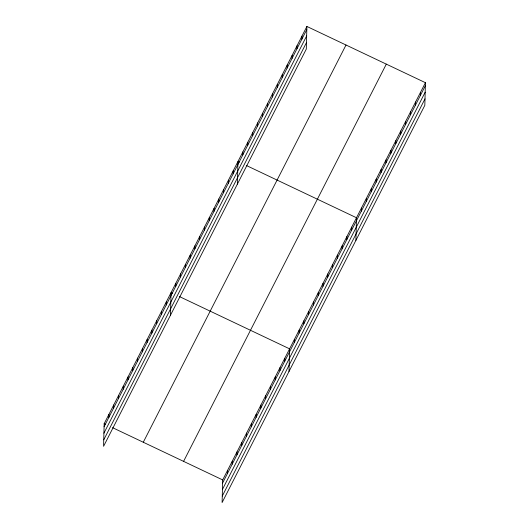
<?xml version="1.0" encoding="UTF-8"?>
<svg xmlns="http://www.w3.org/2000/svg" width="529" height="529" viewBox="0 0 529 529"><rect width="100%" height="100%" fill="white"/><g stroke="black" fill="none" stroke-linecap="round" stroke-linejoin="round"><path stroke-width="0.79" d="M306.893 26.45L104.167 423.689L103.572 446.311L306.304 49.071L306.893 26.45L425.428 82.689L424.833 105.311L222.107 502.55L222.696 479.929L425.428 82.689M108.868 417.374L108.948 414.326M113.642 408.011L113.722 404.963M118.423 398.648L118.503 395.599M123.204 389.284L123.283 386.236M127.978 379.921L128.058 376.873M132.759 370.558L132.839 367.51M137.54 361.195L137.619 358.146M142.314 351.831L142.394 348.783M147.095 342.468L147.174 339.42M151.876 333.105L151.955 330.056M156.65 323.741L156.729 320.693M161.431 314.378L161.51 311.33M166.212 305.015L166.291 301.96M170.477 315.224L171.065 292.597L172.467 293.264M175.767 286.288L175.846 283.233M180.548 276.925L180.627 273.87M185.322 267.562L185.401 264.507M190.103 258.198L190.182 255.143M194.884 248.835L194.963 245.78M199.658 239.472L199.737 236.417M204.439 230.102L204.518 227.053M209.213 220.738L209.299 217.69M213.994 211.375L214.073 208.327M218.775 202.012L218.854 198.964M223.549 192.649L223.635 189.6M228.33 183.285L228.409 180.237M233.11 173.922L233.19 170.874M227.397 473.614L227.477 470.565M237.376 184.132L237.971 161.51L239.366 162.172M232.171 464.25L232.257 461.202M242.811 154.911L242.89 151.863M236.952 454.887L237.032 451.839M247.737 145.263L247.817 142.215M241.733 445.524L241.813 442.475M252.657 135.616L252.736 132.567M246.507 436.161L246.593 433.112M257.583 125.975L257.663 122.92M251.288 426.797L251.368 423.749M262.503 116.327L262.582 113.272M256.069 417.434L256.148 414.386M267.429 106.679L267.509 103.624M260.843 408.071L260.923 405.022M272.349 97.032L272.428 93.983M265.624 398.707L265.703 395.659M277.275 87.384L277.355 84.336M270.405 389.344L270.484 386.296M282.195 77.737L282.281 74.688M275.179 379.981L275.259 376.932M287.121 68.089L287.201 65.041M279.96 370.617L280.039 367.569M292.048 58.441L292.127 55.393M284.741 361.254L284.82 358.206M296.967 48.794L297.047 45.745M289.006 371.464L289.594 348.842L179.45 296.577M301.894 39.146L301.973 36.098M294.296 342.527L294.375 339.479M299.077 333.164L299.156 330.109M303.851 323.801L303.93 320.746M308.632 314.438L308.711 311.383M313.413 305.074L313.492 302.019M318.187 295.711L318.266 292.656M322.968 286.348L323.047 283.293M327.749 276.984L327.828 273.929M332.523 267.621L332.602 264.566M337.304 258.251L337.383 255.203M342.084 248.888L342.164 245.84M346.859 239.525L346.938 236.476M351.64 230.161L351.719 227.113M355.905 240.371L356.5 217.75L246.349 165.491M361.34 211.15L361.419 208.102M366.266 201.509L366.346 198.454M371.186 191.862L371.265 188.807M376.112 182.214L376.192 179.159M381.032 172.566L381.118 169.511M385.958 162.919L386.038 159.87M390.885 153.271L390.964 150.223M395.804 143.624L395.884 140.575M400.731 133.976L400.81 130.928M405.65 124.328L405.73 121.28M410.577 114.681L410.656 111.632M415.496 105.033L415.576 101.985M420.423 95.385L420.502 92.337M104.087 426.738L306.813 29.498M103.915 433.198L306.648 35.959M103.744 439.85L306.47 42.611M143.28 442.251L346.012 45.011M183.583 461.367L386.309 64.128M222.616 482.977L425.342 85.738M222.451 489.437L425.177 92.198M222.273 496.09L425.005 98.85M104.167 423.689L105.562 424.351M112.551 427.663L222.696 479.929"/></g></svg>
